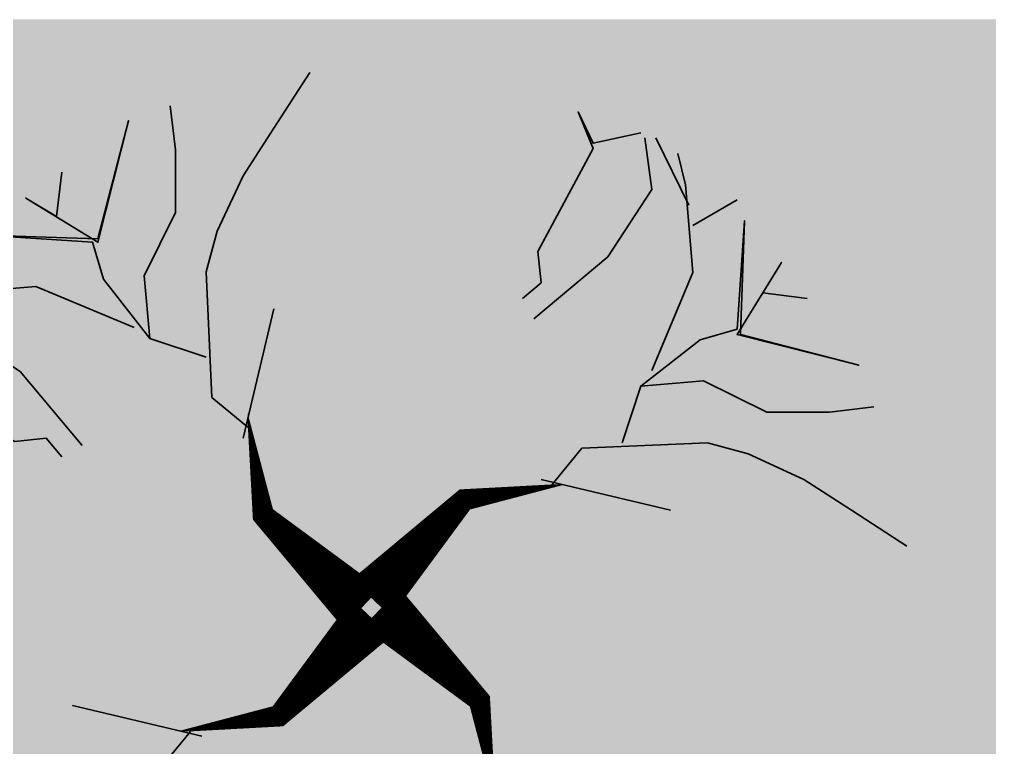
# Model space of a CAD drawing. Header units: millimetres. Extents: x -176651 to 424033, y -469666 to 486614.
# Drawn here: x 269515.2 to 269975.1, y 23068.3 to 23413.6 of the extents above; entities that cross this region are included whole.
import ezdxf

# ---------------------------------------------------------------- set-up
doc = ezdxf.new("R2010")
doc.units = ezdxf.units.MM
doc.layers.add('1625_East Villa$0$ad-Landscape', color=8, linetype='Continuous', lineweight=35)
doc.layers.add('1625_East Villa$0$ad-Verandah', color=8, linetype='Continuous')

# ---------------------------------------------------------------- blocks, each defined once
blk = doc.blocks.new('1625_East Villa$0$A$C06C421F0')
at = {"layer": '1625_East Villa$0$ad-Landscape'}
for points in [[(359.91, 366.46, 35.98, 14.39, 0), (421.22, 431.54, 14.39, 0.72, 0), (487.37, 441.94, 0, 0, 0), (448, 441.94, 0, 0, 0), (472.53, 524.19, 0, 0, 0), (467.69, 541.37, 0, 0, 0), (379.6, 599.67, 0, 0, 0), (404.12, 579.33, 0, 0, 0), (359.91, 575.71, 0, 0, 0), (404.12, 579.33, 0, 0, 0), (467.69, 541.37, 0, 0, 0), (433.48, 648.03, 0, 0, 0), (482.53, 692.32, 0, 0, 0), (430.9, 648.03, 0, 0, 0), (418.64, 692.32, 0, 0, 0), (426.06, 713.11, 0, 0, 0), (413.8, 692.32, 0, 0, 0), (372.17, 716.27, 0, 0, 0), (413.8, 692.32, 0, 0, 0), (323.13, 719.89, 0, 0, 0)], [(353.42, 359.91, 35.98, 14.39, 0), (288.34, 421.22, 14.39, 0.72, 0), (277.95, 487.37, 0, 0, 0), (277.95, 448, 0, 0, 0), (195.69, 472.53, 0, 0, 0), (178.52, 467.69, 0, 0, 0), (120.22, 379.6, 0, 0, 0), (140.56, 404.12, 0, 0, 0), (144.17, 359.91, 0, 0, 0), (140.56, 404.12, 0, 0, 0), (178.52, 467.69, 0, 0, 0), (71.86, 433.48, 0, 0, 0), (27.57, 482.53, 0, 0, 0), (71.86, 430.9, 0, 0, 0), (27.57, 418.64, 0, 0, 0), (6.78, 426.06, 0, 0, 0), (27.57, 413.8, 0, 0, 0), (3.62, 372.17, 0, 0, 0), (27.57, 413.8, 0, 0, 0), (0, 323.13, 0, 0, 0)], [(366.46, 359.97, 35.98, 14.39, 0), (431.54, 298.66, 14.39, 0.72, 0), (441.94, 232.52, 0, 0, 0), (441.94, 271.88, 0, 0, 0), (524.19, 247.36, 0, 0, 0), (541.37, 252.2, 0, 0, 0), (599.67, 340.29, 0, 0, 0), (579.33, 315.77, 0, 0, 0), (575.71, 359.97, 0, 0, 0), (579.33, 315.77, 0, 0, 0), (541.37, 252.2, 0, 0, 0), (648.03, 286.4, 0, 0, 0), (692.32, 237.36, 0, 0, 0), (648.03, 288.98, 0, 0, 0), (692.32, 301.25, 0, 0, 0), (713.11, 293.82, 0, 0, 0), (692.32, 306.09, 0, 0, 0), (716.27, 347.71, 0, 0, 0), (692.32, 306.09, 0, 0, 0), (719.89, 396.76, 0, 0, 0)], [(359.97, 353.42, 35.98, 14.39, 0), (298.66, 288.34, 14.39, 0.72, 0), (232.52, 277.95, 0, 0, 0), (271.88, 277.95, 0, 0, 0), (247.36, 195.69, 0, 0, 0), (252.2, 178.52, 0, 0, 0), (340.29, 120.22, 0, 0, 0), (315.77, 140.56, 0, 0, 0), (359.97, 144.17, 0, 0, 0), (315.77, 140.56, 0, 0, 0), (252.2, 178.52, 0, 0, 0), (286.4, 71.86, 0, 0, 0), (237.36, 27.57, 0, 0, 0), (288.98, 71.86, 0, 0, 0), (301.25, 27.57, 0, 0, 0), (293.82, 6.78, 0, 0, 0), (306.09, 27.57, 0, 0, 0), (347.71, 3.62, 0, 0, 0), (306.09, 27.57, 0, 0, 0), (396.76, 0, 0, 0, 0)]]:
    blk.add_lwpolyline(points, format="xyseb", dxfattribs=at)
for points in [[(277.95, 479.95), (253.99, 499.63), (250.38, 582.88), (257.61, 609.99), (274.78, 646.77), (295.12, 678.39), (319.07, 715.18)], [(250.38, 526.41), (212.87, 538.67), (209.25, 580.3), (230.04, 622.25), (230.04, 663.87), (226.43, 693.24)], [(212.87, 538.67), (182.13, 578.04), (174.9, 602.56), (103.04, 607.4), (178.52, 604.82), (198.86, 683.23), (178.52, 602.56), (130.61, 631.93), (150.95, 619.67), (154.57, 649.03)], [(106.21, 573.2), (89.03, 602.56)], [(202.47, 546.1), (137.39, 573.2), (79.09, 568.36), (58.3, 563.2)], [(92.65, 570.62), (47.91, 548.68)], [(274.78, 472.53), (295.12, 558.36)], [(168.12, 467.69), (127, 516.73), (82.25, 546.1), (47.91, 541.26)], [(154.57, 460.26), (144.17, 472.53), (123.38, 470.27), (55.14, 507.05), (30.73, 497.05), (51.52, 507.05), (44.74, 538.67)], [(239.94, 277.95), (220.25, 253.99), (137, 250.38), (109.9, 257.61), (73.11, 274.78), (41.49, 295.12), (4.71, 319.07)], [(247.36, 274.78), (161.53, 295.12)], [(193.47, 250.38), (181.21, 212.87), (139.59, 209.25), (97.64, 230.04), (56.01, 230.04), (26.65, 226.43)], [(445.1, 247.36), (424.76, 161.53)], [(441.94, 239.94), (465.89, 220.25), (469.51, 137), (462.28, 109.9), (445.1, 73.12), (424.76, 41.49), (400.81, 4.71)], [(181.21, 212.87), (141.84, 182.13), (117.32, 174.9), (112.48, 103.04), (115.06, 178.52), (36.65, 198.86), (117.32, 178.52), (87.96, 130.61), (100.22, 150.95), (70.86, 154.57)], [(173.79, 202.47), (146.68, 137.39), (151.52, 79.09), (156.69, 58.3)], [(252.2, 168.12), (203.15, 127), (173.79, 82.25), (178.63, 47.91)], [(259.62, 154.57), (247.36, 144.17), (249.62, 123.38), (212.83, 55.14), (222.84, 30.73), (212.83, 51.52), (181.21, 44.74)]]:
    blk.add_lwpolyline(points, dxfattribs=at)
blk = doc.blocks.new('1625_East Villa$0$zw$959F')
at = {"transparency": 33554559}
h = blk.add_hatch(color=256, dxfattribs=at)
h.dxf.hatch_style = 1
h.set_gradient(color1=(153, 204, 0), color2=(63, 127, 0), tint=1, name='INVSPHERICAL')
h.paths.add_polyline_path([(0, -8875), (2430, -8875), (2430, -4975), (0, -4975)])
h = blk.add_hatch(dxfattribs=at)
h.set_pattern_fill('GRASS', color=74)
h.set_pattern_definition([(90, (-1096435.541, 661200.024), (-17.96051224, 17.96051224), [4.7625, -31.1585245]), (45, (-1096435.54, 661200.024), (-17.96051224, 17.96051224), [4.7625, -20.6375]), (135, (-1096435.54, 661200.024), (-17.96051224, -17.96051224), [4.7625, -20.6375])])
h.paths.add_polyline_path([(0, -8875), (2430, -8875), (2430, -4975), (0, -4975)])
at = {"layer": '1625_East Villa$0$ad-Landscape', "xscale": 0.7144563243118911, "yscale": 0.7144563243118911, "zscale": 0.7144563243118911, "rotation": 270}
blk.add_blockref('1625_East Villa$0$A$C06C421F0', (882.59, -4996.88), dxfattribs=at)
blk = doc.blocks.new('1625_East Villa')
at = {"layer": '1625_East Villa$0$ad-Verandah'}
blk.add_blockref('1625_East Villa$0$zw$959F', (12120, 13620), dxfattribs=at)
blk = doc.blocks.new("All Plot's Villa Plans")
at = {"ltscale": 5}
blk.add_blockref('1625_East Villa', (256422.28, 14768.6), dxfattribs=at)

msp = doc.modelspace()

# ---------------------------------------------------------------- block references
at = {"ltscale": 5}
msp.add_blockref("All Plot's Villa Plans", (0, 0), dxfattribs=at)

doc.saveas('drawing.dxf')
